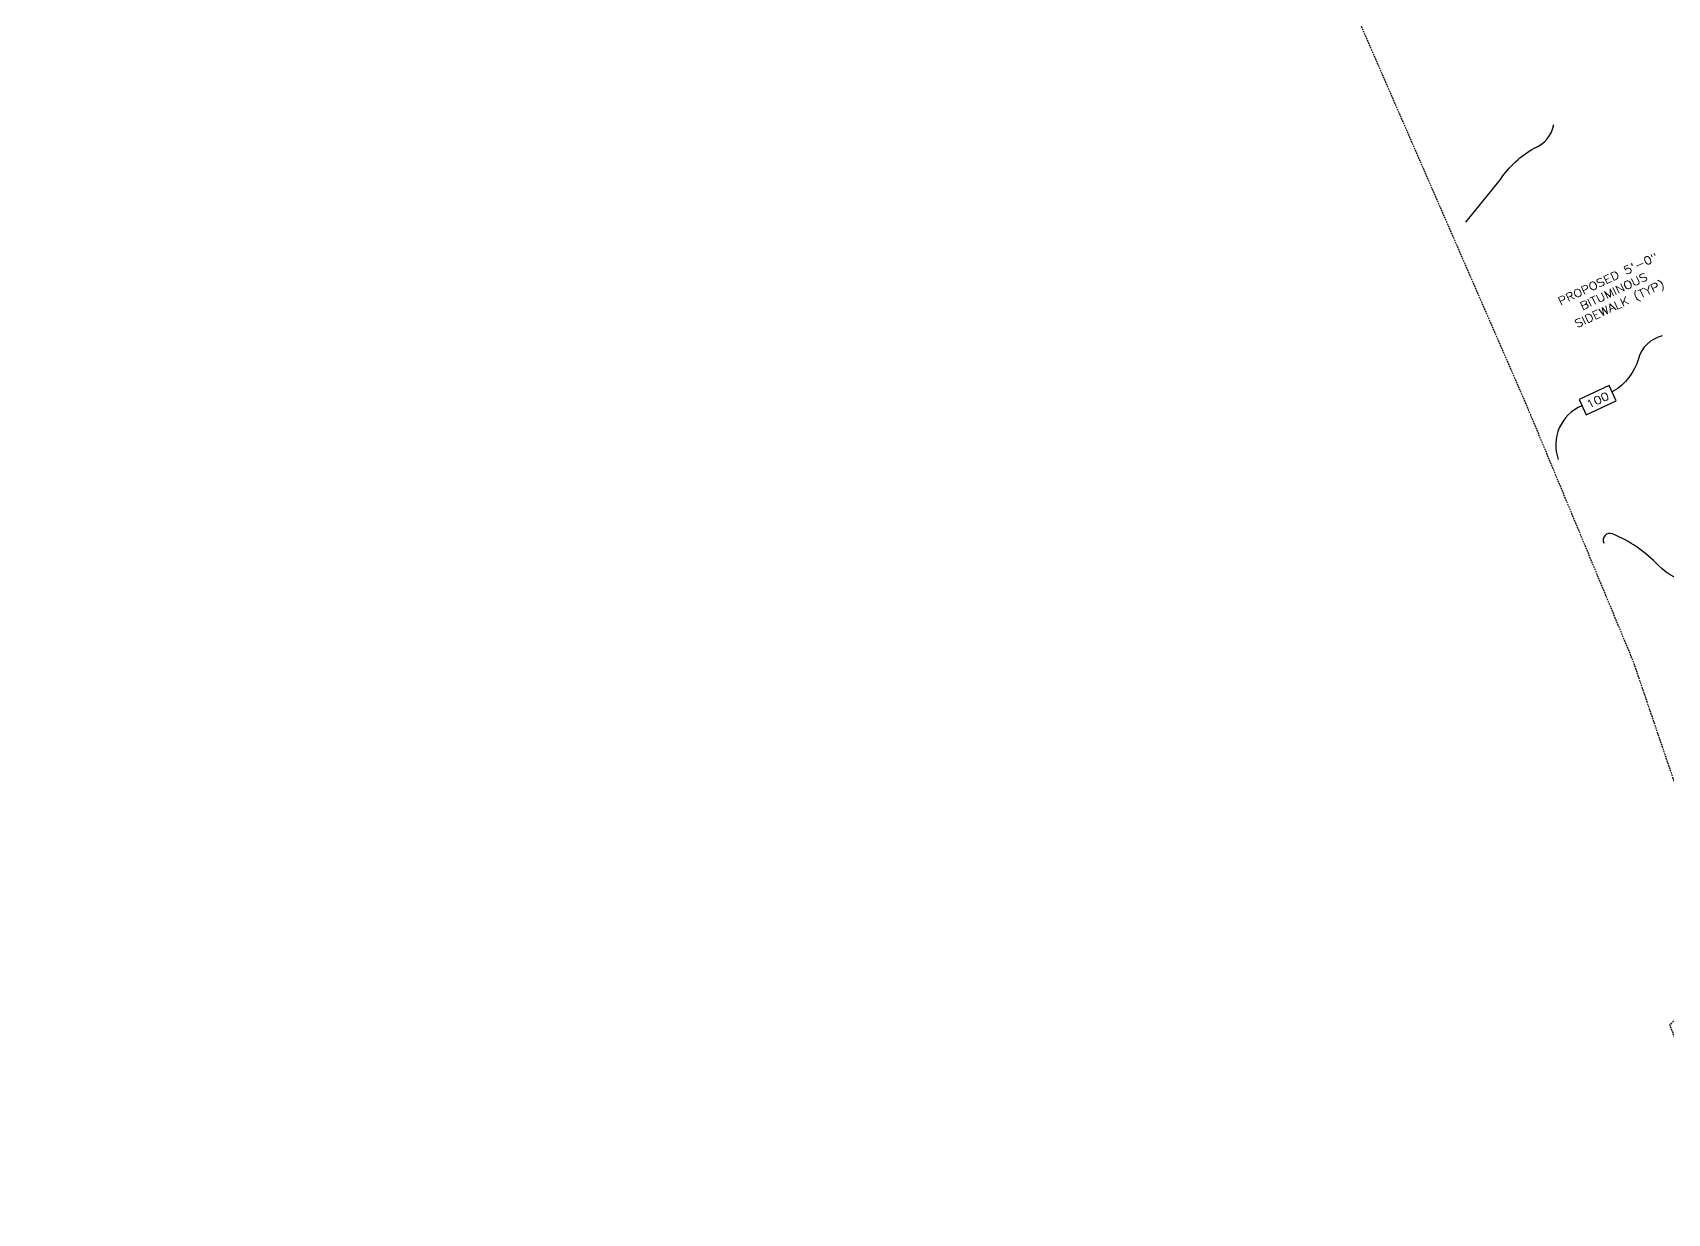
# Model space of a CAD drawing. Header units: feet. Extents: x 1024297 to 1030998, y 90489 to 94481.
# Drawn here: x 1024586.3 to 1025076.4, y 92742.4 to 93096.4 of the extents above; entities that cross this region are included whole.
import ezdxf
from ezdxf.enums import TextEntityAlignment as Align

# ---------------------------------------------------------------- set-up
doc = ezdxf.new("R2010")
doc.units = ezdxf.units.FT
doc.header["$MEASUREMENT"] = 0
doc.linetypes.add('DASHED', pattern=[0.75, 0.5, -0.25])
for name, color, linetype in [('LOW', 7, 'DASHED'), ('P1COL', 4, 'Continuous'), ('P7COT', 3, 'Continuous'), ('P7WAT', 3, 'Continuous')]:
    doc.layers.add(name, color=color, linetype=linetype)
doc.styles.add('60', font='simplex.shx', dxfattribs={"width": 1.15, "height": 2.4})

# ---------------------------------------------------------------- blocks, each defined once
blk = doc.blocks.new('CONID')
blk.add_lwpolyline([(-0.125, -0.0625), (0.125, -0.0625), (0.125, 0.0625), (-0.125, 0.0625)], close=True)
at = {"style": '60', "width": 1.15}
blk.add_attdef('CON', text='', height=0.06, dxfattribs=at).set_placement((0, 0), align=Align.MIDDLE)

msp = doc.modelspace()

# ---------------------------------------------------------------- linework, layer by layer
at = {"layer": 'LOW', "flags": 128}
msp.add_lwpolyline([(1025299.17759, 91284.88733), (1025279.69847, 91329.65075), (1025214.17667, 91443.65574), (1025129.37299, 91567.20256), (1025065.53776, 91669.63859), (1024984.13222, 91825.65851), (1024909.83168, 91957.10585), (1024854.97944, 92044.05338), (1024913.67061, 92077.05306, 0.465573073), (1024916.78261, 92097.39941), (1024927.10658, 92113.45921), (1024946.21706, 92112.68682, 0.214873653), (1024965.35001, 92101.15157), (1025046.41901, 92140.37861), (1025033.11285, 92163.52232, -0.116694486), (1025029.4727, 92178.49362), (1025058.20862, 92399.7976), (1025088.4717, 92618.03806), (1025068.00032, 92651.01242), (1025104.13982, 92673.1417, -0.069153808), (1025174.33154, 92703.76178), (1025159.89959, 92747.16501, 0.072673243), (1025104.64104, 92726.41083), (1025077.20131, 92798.84152, 0.286338548), (1025087.67095, 92844.88538), (1025066.28215, 92907.73635), (1025035.46143, 92981.75675), (1024979.69277, 93109.84429), (1024941.579, 93194.97605), (1024923.08504, 93247.82492, 0.00311628), (1024921.22192, 93248.14873), (1024842.94753, 93268.68905), (1024737.93099, 93309.01255), (1024671.38413, 93341.65665), (1024607.91136, 93359.86934, 0.237160651), (1024587.40528, 93356.776), (1024586.26717, 93398.46717), (1024610.79985, 93430.61557, 0.193210887), (1024628.32429, 93417.75266), (1024725.83921, 93389.68857), (1024769.46894, 93380.70795), (1024894.74338, 93346.4907, 0.307613242), (1024921.32719, 93355.60282), (1024931.17963, 93383.92769, 0.26516412), (1024998.99743, 93424.0949), (1025056.95549, 93453.75453), (1025230.39287, 93550.74693, -0.073459567), (1025244.1056, 93555.79692), (1025350.48564, 93578.04901), (1025456.89359, 93598.45522), (1025481.18947, 93605.24487, 0.221219264), (1025517.74021, 93640.41055), (1025517.74021, 93640.41055), (1025526.57016, 93646.10369), (1025561.63476, 93623.06294), (1025568.18391, 93628.818, -0.363591046), (1025588.00867, 93629.28372), (1025594.23187, 93623.18184), (1025598.53631, 93626.9898), (1025531.88064, 93693.14884, -0.8925249), (1025538.74453, 93700.65922), (1025619.65124, 93617.92787, -0.978257696), (1025613.26198, 93611.34698), (1025601.48022, 93621.15952), (1025592.18006, 93611.64559), (1025581.5928, 93618.41362), (1025573.41497, 93609.87325), (1025607.46388, 93576.45468), (1025639.09873, 93548.21308), (1025672.50542, 93511.731), (1025714.46477, 93471.64412), (1025751.02521, 93477.0174), (1025854.30996, 93369.49385), (1025951.47495, 93253.44004), (1026071.26724, 92793.83775), (1026129.354, 92575.68261), (1026262.95081, 92037.03535), (1026423.9854, 91333.86598), (1026452.85438, 91189.01247), (1026544.66412, 91225.18157), (1026549.56736, 91209.09113)], format="xyb", dxfattribs=at)
at = {"layer": 'P1COL', "flags": 128}
for points in [[(1025016.00688, 93039.53999), (1025026.37993, 93052.39766, -0.118030035), (1025036.53279, 93061.74269, 0.264269907), (1025042.37847, 93068.88713, 6.342699825)], [(1025074.90098, 93005.44249, 0.27220882), (1025067.7409, 92998.61916, -0.191172433), (1025060.21686, 92988.83847, -0.001959877), (1025059.89591, 92988.64896, -0.001959877)], [(1025050.79422, 92984.50557, 0.399912524), (1025043.73063, 92968.37415)], [(1025103.72111, 92946.24761, -0.147465781), (1025095.31482, 92934.84548, -0.37943827), (1025073.74088, 92936.63224, 0.103056569), (1025059.96538, 92946.10835, 0.662032371), (1025057.37824, 92943.3373, 0.942862467)]]:
    msp.add_lwpolyline(points, format="xyb", dxfattribs=at)

# ---------------------------------------------------------------- block references
at = {"layer": 'P7COT', "xscale": 40.0000000000185, "yscale": 40, "zscale": 40, "rotation": 24.99999999950581}
msp.add_blockref('CONID', (1025055.52706, 92986.18697), dxfattribs=at).add_auto_attribs({'CON': '100'})

# ---------------------------------------------------------------- texts
at = {"layer": 'P7WAT', "style": '60', "width": 1.15}
for s, p in [('PROPOSED 5\'-0"', (1025059.12116, 93021.44552)), ('SIDEWALK (TYP)', (1025062.5987, 93013.9879)), ('BITUMINOUS', (1025060.85993, 93017.71671))]:
    msp.add_text(s, height=2.4, rotation=25, dxfattribs=at).set_placement(p, align=Align.CENTER)

doc.saveas('drawing.dxf')
